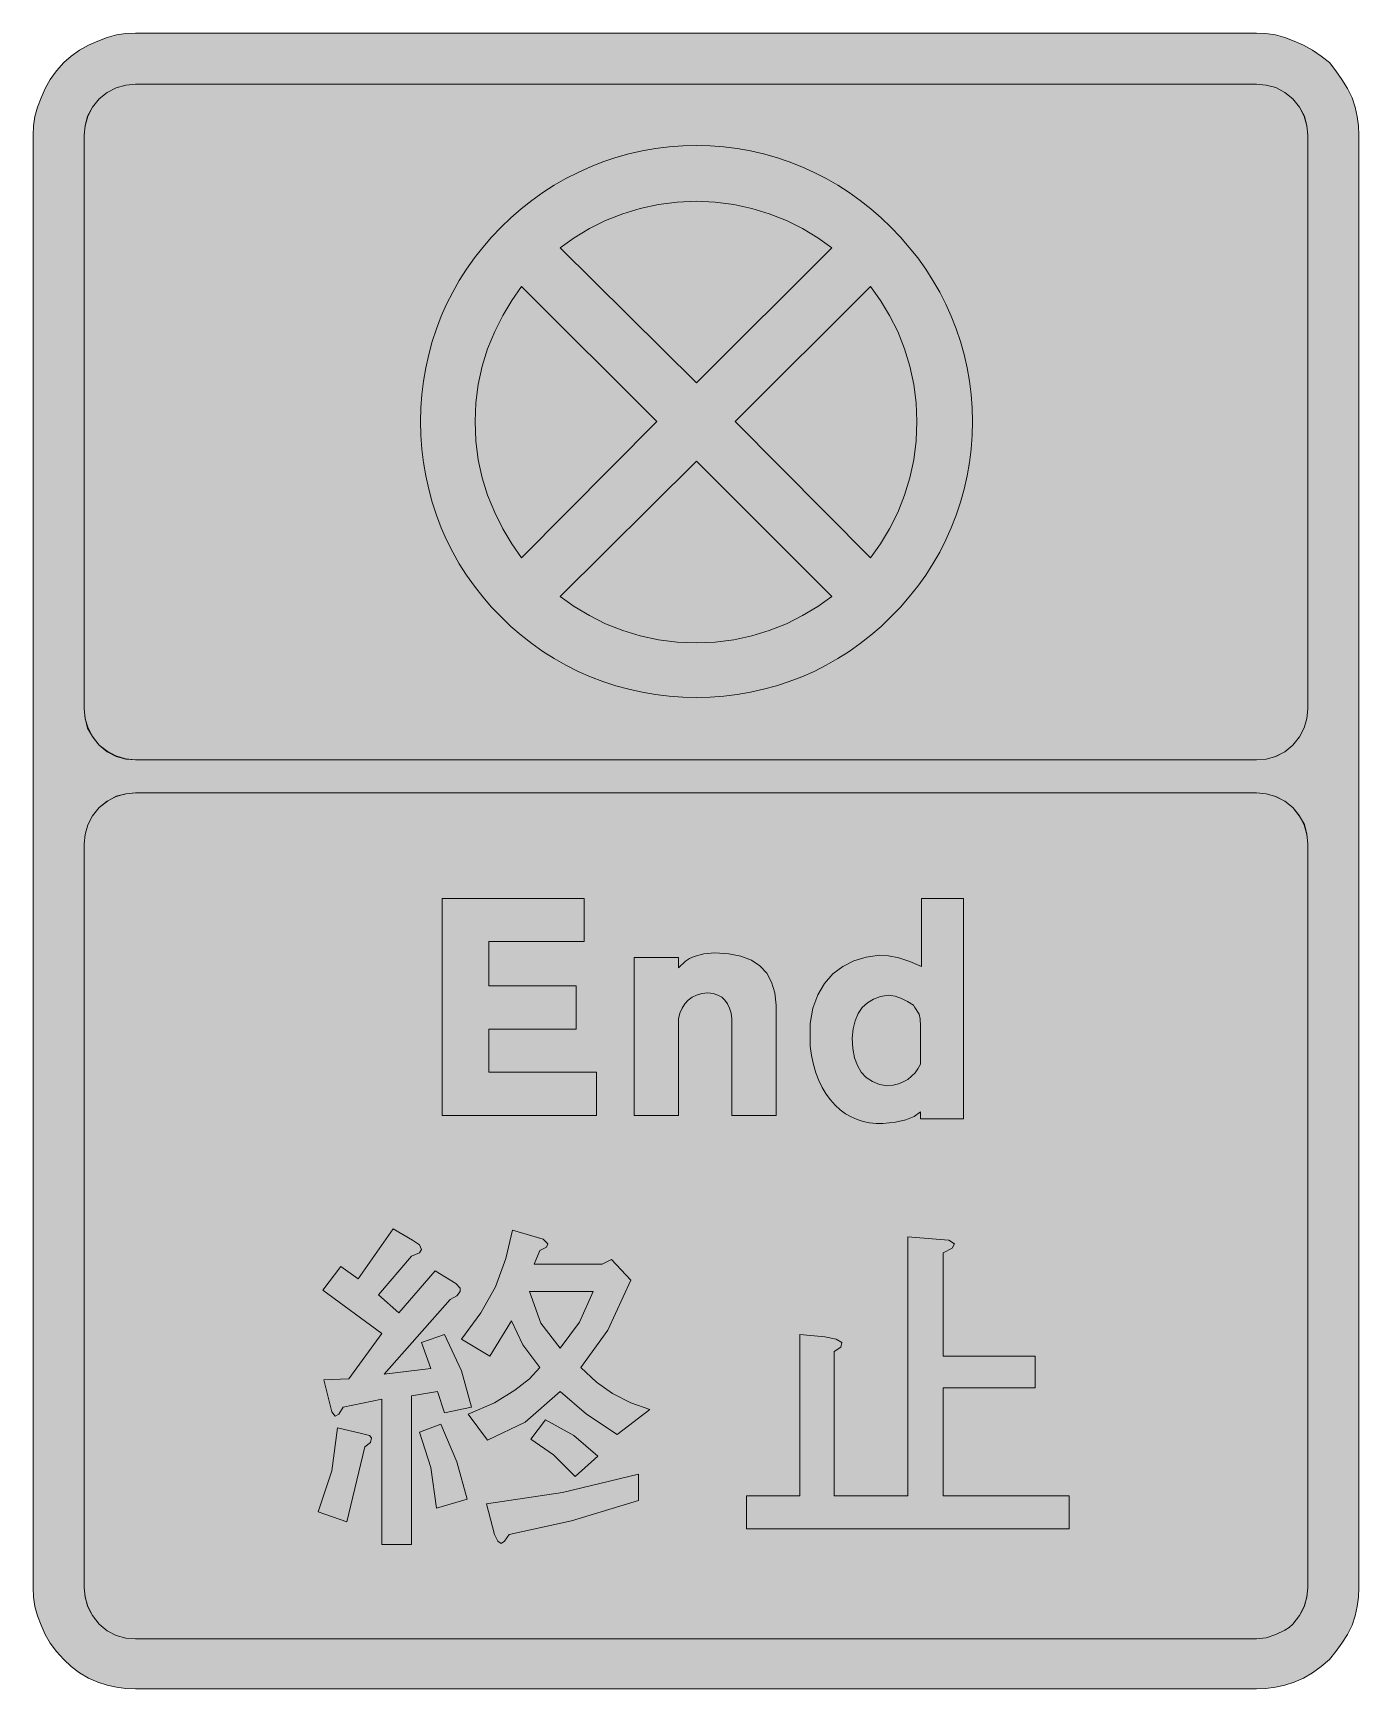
# Model space of a CAD drawing. Header units: metres. Extents: x 180 to 390, y 5 to 267.
import ezdxf

# ---------------------------------------------------------------- set-up
doc = ezdxf.new("R2010")
doc.units = ezdxf.units.M
for name, color, linetype, true_color in [('FILL_BLACK_000000', 7, 'Continuous', 0x000000), ('FILL_BLUE_0000FF', 7, 'Continuous', 0x0000ff), ('FILL_RED_FF0000', 7, 'Continuous', 0xff0000), ('FILL_WHITE_FFFFFF', 7, 'Continuous', 0xffffff), ('FILL_YELLOW_FFFF00', 7, 'Continuous', 0xffff00)]:
    doc.layers.add(name, color=color, linetype=linetype, true_color=true_color)

msp = doc.modelspace()

# ---------------------------------------------------------------- hatches: boundary and pattern name
at = {"layer": 'FILL_BLACK_000000', "true_color": 0x000000}
h = msp.add_hatch(color=7, dxfattribs=at)
h.dxf.hatch_style = 1
h.paths.add_polyline_path([(378.13, 266.44), (379.62, 265.86), (381.1, 265.22), (382.54, 264.42), (383.92, 263.48), (385.2, 262.44), (386.24, 261.16), (387.2, 259.78), (388.06, 258.34), (388.8, 256.86), (389.27, 255.37), (389.61, 253.89), (389.81, 252.4), (389.88, 250.92), (389.88, 20.7), (389.81, 19.21), (389.61, 17.73), (389.27, 16.24), (388.8, 14.76), (388.06, 13.31), (387.2, 11.92), (386.24, 10.61), (385.2, 9.36), (383.92, 8.22), (382.54, 7.22), (381.1, 6.4), (379.62, 5.76), (378.13, 5.29), (376.65, 4.95), (375.16, 4.75), (373.68, 4.68), (196.02, 4.68), (194.53, 4.75), (193.05, 4.95), (191.56, 5.29), (190.08, 5.76), (188.6, 6.4), (187.18, 7.22), (185.85, 8.22), (184.68, 9.36), (183.54, 10.61), (182.54, 11.92), (181.72, 13.31), (181.08, 14.76), (180.5, 16.24), (180.11, 17.73), (179.89, 19.21), (179.82, 20.7), (179.82, 250.92), (179.89, 252.4), (180.11, 253.89), (180.5, 255.37), (181.08, 256.86), (181.72, 258.34), (182.54, 259.78), (183.54, 261.16), (184.68, 262.44), (185.85, 263.48), (187.18, 264.42), (188.6, 265.22), (190.08, 265.86), (191.56, 266.44), (193.05, 266.83), (194.53, 267.05), (196.02, 267.12), (373.68, 267.12), (375.16, 267.05), (376.65, 266.83), (378.13, 266.44)])
h.paths.add_polyline_path([(191.61, 145.39), (190.26, 144.36), (189.21, 143.05), (188.48, 141.61), (188.06, 140.11), (187.92, 138.6), (187.92, 20.7), (188.05, 19.26), (188.46, 17.82), (188.79, 17.04), (189.22, 16.31), (190.26, 14.94), (191.56, 13.89), (193, 13.16), (194.51, 12.74), (196.02, 12.6), (373.68, 12.6), (375.21, 12.76), (376.74, 13.32), (378.16, 13.99), (378.84, 14.43), (379.44, 14.94), (380.49, 16.32), (381.22, 17.75), (381.64, 19.22), (381.78, 20.7), (381.78, 138.6), (381.64, 140.13), (381.24, 141.66), (380.47, 143.01), (379.44, 144.36), (378.13, 145.41), (376.69, 146.14), (375.19, 146.56), (373.68, 146.7), (196.02, 146.7), (194.56, 146.56), (192.96, 146.16), (191.61, 145.39)], flags=16)
h.paths.add_polyline_path([(375.19, 152.06), (376.69, 152.48), (378.13, 153.21), (379.44, 154.26), (380.49, 155.56), (381.22, 157), (381.64, 158.51), (381.78, 160.02), (381.78, 250.92), (381.64, 252.43), (381.22, 253.93), (380.49, 255.37), (379.44, 256.68), (378.16, 257.71), (376.74, 258.48), (375.21, 258.88), (373.68, 259.02), (196.02, 259.02), (194.51, 258.88), (193, 258.46), (191.56, 257.73), (190.26, 256.68), (189.22, 255.4), (188.46, 253.98), (188.05, 252.45), (187.92, 250.92), (187.92, 160.02), (188.08, 158.44), (188.55, 156.94), (189.29, 155.54), (190.26, 154.26), (191.54, 153.29), (192.94, 152.55), (194.44, 152.08), (196.02, 151.92), (373.68, 151.92), (375.19, 152.06)], flags=16)
h = msp.add_hatch(color=7, dxfattribs=at)
h.dxf.hatch_style = 1
h.paths.add_polyline_path([(252, 102.42), (269.1, 102.42), (269.1, 95.58), (244.62, 95.58), (244.62, 129.96), (267.12, 129.96), (267.12, 123.12), (252, 123.12), (252, 116.1), (265.86, 116.1), (265.86, 109.26), (252, 109.26), (252, 102.42)])
h = msp.add_hatch(color=7, dxfattribs=at)
h.dxf.hatch_style = 1
h.paths.add_polyline_path([(327.24, 129.96), (327.24, 95.04), (320.4, 95.04), (320.4, 96.12), (319.42, 95.41), (318.1, 94.88), (316.45, 94.53), (314.46, 94.32), (313.39, 94.31), (312.35, 94.4), (311.34, 94.61), (310.36, 94.92), (309.42, 95.33), (308.52, 95.85), (307.67, 96.47), (306.88, 97.2), (306.14, 98.03), (305.46, 98.95), (304.85, 99.98), (304.31, 101.1), (303.84, 102.32), (303.46, 103.64), (303.15, 105.05), (302.94, 106.56), (302.94, 110.16), (303.38, 112.57), (304.15, 114.68), (305.21, 116.49), (306.54, 117.99), (308.1, 119.19), (309.88, 120.08), (311.82, 120.67), (313.92, 120.96), (315.37, 120.86), (316.98, 120.53), (318.73, 119.97), (320.58, 119.16), (320.58, 129.96), (327.24, 129.96)])
h.paths.add_polyline_path([(320.38, 110.9), (320.22, 111.6), (319.5, 112.68), (319.32, 113.04), (318.37, 113.65), (317.41, 114.12), (316.41, 114.46), (315.36, 114.66), (314.09, 114.43), (312.97, 114.02), (312, 113.43), (311.2, 112.66), (310.55, 111.71), (310.07, 110.58), (309.75, 109.29), (309.6, 107.82), (309.69, 106.17), (309.97, 104.71), (310.42, 103.47), (311.04, 102.42), (311.83, 101.58), (312.79, 100.93), (313.91, 100.5), (315.18, 100.26), (316.09, 100.38), (316.93, 100.59), (317.7, 100.9), (318.4, 101.29), (319.02, 101.78), (319.56, 102.34), (320.02, 102.97), (320.4, 103.68), (320.4, 109.8), (320.38, 110.9)], flags=16)
h = msp.add_hatch(color=7, dxfattribs=at)
h.dxf.hatch_style = 1
h.paths.add_polyline_path([(290.52, 110.34), (290.52, 110.88), (290.4, 111.77), (290.18, 112.56), (289.86, 113.25), (289.44, 113.83), (288.92, 114.3), (288.29, 114.65), (287.57, 114.89), (286.74, 115.02), (285.79, 114.89), (284.95, 114.65), (284.22, 114.3), (283.59, 113.83), (283.07, 113.25), (282.64, 112.56), (282.31, 111.77), (282.06, 110.88), (282.06, 95.58), (275.04, 95.58), (275.04, 120.6), (282.06, 120.6), (282.06, 118.98), (283.18, 120.01), (283.83, 120.45), (284.58, 120.78), (286.07, 121.18), (287.82, 121.32), (290.04, 121.19), (291.97, 120.81), (293.62, 120.17), (294.97, 119.27), (296.05, 118.11), (296.83, 116.69), (297.33, 115), (297.54, 113.04), (297.54, 95.58), (290.52, 95.58), (290.52, 109.98), (290.52, 110.05), (290.52, 110.16), (290.52, 110.34)])
h = msp.add_hatch(color=7, dxfattribs=at)
h.dxf.hatch_style = 1
h.paths.add_polyline_path([(241.02, 75.06), (241.38, 74.34), (241.02, 73.8), (239.76, 73.26), (234.54, 67.14), (237.78, 64.26), (243.54, 70.92), (246.78, 68.94), (247.5, 68.22), (247.5, 67.68), (246.96, 66.96), (245.88, 66.42), (235.44, 54.54), (242.82, 55.44), (241.38, 59.58), (244.98, 60.84), (247.68, 55.08), (249.3, 49.32), (244.98, 48.42), (243.9, 51.84), (239.76, 51.12), (239.76, 27.54), (235.08, 27.54), (235.08, 50.58), (228.96, 49.32), (228.24, 48.24), (227.7, 47.88), (227.16, 48.6), (225.9, 53.64), (229.86, 53.82), (235.08, 61.02), (225.72, 67.86), (228.6, 71.64), (231.3, 69.66), (236.88, 77.58), (239.94, 75.78), (241.02, 75.06)])
h = msp.add_hatch(color=7, dxfattribs=at)
h.dxf.hatch_style = 1
h.paths.add_polyline_path([(261.36, 75.24), (261.18, 74.7), (260.1, 74.16), (259.2, 72), (270, 72), (271.44, 72.72), (274.5, 69.48), (270.9, 61.56), (266.58, 55.62), (269.1, 53.28), (271.62, 51.48), (274.5, 50.04), (277.56, 48.96), (272.34, 45), (267.48, 48.24), (263.34, 51.84), (257.76, 46.98), (251.82, 44.1), (248.76, 48.24), (252.9, 50.04), (256.14, 52.02), (258.48, 53.82), (260.1, 55.62), (257.4, 59.22), (255.6, 63), (252.18, 57.42), (247.68, 60.12), (250.74, 64.26), (253.08, 68.4), (254.7, 72.9), (255.78, 77.4), (258.84, 76.5), (260.64, 75.96), (261.36, 75.24)])
h.paths.add_polyline_path([(263.34, 58.68), (266.4, 62.82), (268.56, 67.68), (258.48, 67.68), (260.28, 62.64), (263.34, 58.68)], flags=16)
h = msp.add_hatch(color=7, dxfattribs=at)
h.dxf.hatch_style = 1
h.paths.add_polyline_path([(324.9, 75.78), (325.8, 75.24), (325.44, 74.52), (324, 73.8), (324, 57.42), (338.58, 57.42), (338.58, 52.38), (324, 52.38), (324, 35.28), (343.98, 35.28), (343.98, 30.06), (292.86, 30.06), (292.86, 35.28), (301.32, 35.28), (301.32, 60.84), (305.28, 60.48), (307.08, 60.12), (307.98, 59.58), (307.8, 58.86), (306.72, 58.14), (306.72, 35.28), (318.42, 35.28), (318.42, 76.32), (322.92, 75.96), (324.9, 75.78)])
h = msp.add_hatch(color=7, dxfattribs=at)
h.dxf.hatch_style = 1
h.paths.add_polyline_path([(265.5, 44.82), (269.28, 41.58), (265.68, 38.34), (262.26, 41.76), (258.66, 44.28), (261, 47.34), (265.5, 44.82)])
h = msp.add_hatch(color=7, dxfattribs=at)
h.dxf.hatch_style = 1
h.paths.add_polyline_path([(233.1, 44.82), (233.46, 44.46), (233.28, 43.74), (232.38, 43.02), (229.5, 31.14), (225, 32.76), (227.16, 39.24), (228.06, 46.08), (231.84, 45.18), (233.1, 44.82)])
h = msp.add_hatch(color=7, dxfattribs=at)
h.dxf.hatch_style = 1
h.paths.add_polyline_path([(246.96, 40.68), (248.58, 34.74), (243.72, 33.3), (242.82, 39.78), (241.02, 45.36), (244.44, 46.62), (246.96, 40.68)])
h = msp.add_hatch(color=7, dxfattribs=at)
h.dxf.hatch_style = 1
h.paths.add_polyline_path([(263.7, 35.82), (275.76, 38.7), (275.76, 34.56), (265.14, 31.32), (255.24, 29.16), (254.52, 28.08), (253.98, 27.72), (253.44, 28.08), (252.9, 29.16), (251.64, 34.02), (263.7, 35.82)])
at = {"layer": 'FILL_BLUE_0000FF', "true_color": 0x0000ff}
h = msp.add_hatch(color=7, dxfattribs=at)
h.dxf.hatch_style = 1
h.paths.add_polyline_path([(265.57, 234.68), (267.95, 236.14), (270.5, 237.43), (273.24, 238.5), (276, 239.34), (278.89, 239.96), (281.87, 240.35), (284.94, 240.48), (287.9, 240.35), (290.84, 239.96), (293.7, 239.34), (296.46, 238.5), (299.2, 237.43), (301.75, 236.14), (304.13, 234.68), (306.36, 233.1), (284.94, 211.68), (263.34, 233.1), (265.57, 234.68)])
h = msp.add_hatch(color=7, dxfattribs=at)
h.dxf.hatch_style = 1
h.paths.add_polyline_path([(278.64, 205.56), (257.22, 183.96), (255.67, 186.19), (254.25, 188.57), (252.97, 191.12), (251.82, 193.86), (250.98, 196.62), (250.36, 199.51), (249.97, 202.49), (249.84, 205.56), (249.97, 208.52), (250.36, 211.45), (250.98, 214.32), (251.82, 217.08), (252.97, 219.82), (254.25, 222.37), (255.67, 224.75), (257.22, 226.98), (278.64, 205.56)])
h = msp.add_hatch(color=7, dxfattribs=at)
h.dxf.hatch_style = 1
h.paths.add_polyline_path([(291.06, 205.56), (312.48, 226.98), (314.06, 224.75), (315.52, 222.37), (316.81, 219.82), (317.88, 217.08), (318.72, 214.32), (319.34, 211.45), (319.73, 208.52), (319.86, 205.56), (319.73, 202.49), (319.34, 199.51), (318.72, 196.62), (317.88, 193.86), (316.81, 191.12), (315.52, 188.57), (314.06, 186.19), (312.48, 183.96), (291.06, 205.56)])
h = msp.add_hatch(color=7, dxfattribs=at)
h.dxf.hatch_style = 1
h.paths.add_polyline_path([(284.94, 199.26), (306.36, 177.84), (304.13, 176.26), (301.75, 174.8), (299.2, 173.51), (296.46, 172.44), (293.7, 171.6), (290.84, 170.98), (287.9, 170.59), (284.94, 170.46), (281.87, 170.59), (278.89, 170.98), (276, 171.6), (273.24, 172.44), (270.5, 173.51), (267.95, 174.8), (265.57, 176.26), (263.34, 177.84), (284.94, 199.26)])
at = {"layer": 'FILL_RED_FF0000', "true_color": 0xff0000}
h = msp.add_hatch(color=7, dxfattribs=at)
h.dxf.hatch_style = 1
h.paths.add_polyline_path([(328.63, 203.37), (328.46, 201.2), (328.19, 199.05), (327.82, 196.93), (327.34, 194.83), (326.76, 192.76), (326.08, 190.72), (325.3, 188.73), (324.43, 186.78), (323.46, 184.87), (322.39, 183.01), (321.24, 181.21), (319.99, 179.46), (318.65, 177.78), (317.23, 176.15), (315.72, 174.6), (314.17, 173.09), (312.54, 171.67), (310.86, 170.35), (309.11, 169.11), (307.31, 167.97), (305.46, 166.92), (303.56, 165.96), (301.61, 165.1), (299.63, 164.34), (297.61, 163.68), (295.55, 163.12), (293.47, 162.65), (291.36, 162.29), (289.24, 162.03), (287.1, 161.87), (284.94, 161.82), (282.75, 161.87), (280.58, 162.03), (278.43, 162.29), (276.31, 162.65), (274.21, 163.12), (272.14, 163.68), (270.1, 164.34), (268.11, 165.1), (266.16, 165.96), (264.25, 166.92), (262.39, 167.97), (260.59, 169.11), (258.84, 170.35), (257.16, 171.67), (255.53, 173.09), (253.98, 174.6), (252.47, 176.15), (251.05, 177.78), (249.73, 179.46), (248.49, 181.21), (247.35, 183.01), (246.3, 184.87), (245.34, 186.78), (244.48, 188.73), (243.72, 190.72), (243.06, 192.76), (242.5, 194.83), (242.03, 196.93), (241.67, 199.05), (241.41, 201.2), (241.25, 203.37), (241.2, 205.56), (241.25, 207.72), (241.41, 209.86), (241.67, 211.98), (242.03, 214.09), (242.5, 216.17), (243.06, 218.23), (243.72, 220.25), (244.48, 222.23), (245.34, 224.18), (246.3, 226.08), (247.35, 227.93), (248.49, 229.73), (249.73, 231.48), (251.05, 233.16), (252.47, 234.79), (253.98, 236.34), (255.53, 237.85), (257.16, 239.27), (258.84, 240.61), (260.59, 241.86), (262.39, 243.01), (264.25, 244.08), (266.16, 245.05), (268.11, 245.92), (270.1, 246.7), (272.14, 247.38), (274.21, 247.96), (276.31, 248.44), (278.43, 248.81), (280.58, 249.08), (282.75, 249.25), (284.94, 249.3), (287.1, 249.25), (289.24, 249.08), (291.36, 248.81), (293.47, 248.44), (295.55, 247.96), (297.61, 247.38), (299.63, 246.7), (301.61, 245.92), (303.56, 245.05), (305.46, 244.08), (307.31, 243.01), (309.11, 241.86), (310.86, 240.61), (312.54, 239.27), (314.17, 237.85), (315.72, 236.34), (317.23, 234.79), (318.65, 233.16), (319.99, 231.48), (321.24, 229.73), (322.39, 227.93), (323.46, 226.08), (324.43, 224.18), (325.3, 222.23), (326.08, 220.25), (326.76, 218.23), (327.34, 216.17), (327.82, 214.09), (328.19, 211.98), (328.46, 209.86), (328.63, 207.72), (328.68, 205.56), (328.63, 203.37)])
at = {"layer": 'FILL_WHITE_FFFFFF', "true_color": 0xffffff}
h = msp.add_hatch(color=7, dxfattribs=at)
h.dxf.hatch_style = 1
h.paths.add_polyline_path([(373.68, 146.7), (375.19, 146.56), (376.7, 146.14), (378.14, 145.41), (379.44, 144.36), (380.49, 143.05), (381.22, 141.61), (381.64, 140.11), (381.78, 138.6), (381.78, 20.7), (381.64, 19.26), (381.24, 17.82), (380.91, 17.04), (380.48, 16.31), (379.44, 14.94), (378.84, 14.43), (378.16, 13.99), (376.74, 13.32), (375.21, 12.76), (373.68, 12.6), (196.02, 12.6), (194.51, 12.74), (193, 13.16), (191.57, 13.89), (190.26, 14.94), (189.21, 16.32), (188.48, 17.75), (188.06, 19.22), (187.92, 20.7), (187.92, 138.6), (188.06, 140.11), (188.48, 141.61), (189.21, 143.05), (190.26, 144.36), (191.57, 145.41), (193, 146.14), (194.51, 146.56), (196.02, 146.7), (373.68, 146.7)])
at = {"layer": 'FILL_YELLOW_FFFF00', "true_color": 0xffff00}
h = msp.add_hatch(color=7, dxfattribs=at)
h.dxf.hatch_style = 1
h.paths.add_polyline_path([(373.68, 259.02), (375.21, 258.88), (376.74, 258.48), (378.16, 257.71), (379.44, 256.68), (380.48, 255.4), (381.24, 253.98), (381.64, 252.45), (381.78, 250.92), (381.78, 160.02), (381.64, 158.51), (381.22, 157), (380.49, 155.56), (379.44, 154.26), (378.16, 153.22), (376.74, 152.46), (375.21, 152.05), (373.68, 151.92), (196.02, 151.92), (194.51, 152.06), (193, 152.48), (191.57, 153.21), (190.26, 154.26), (189.23, 155.61), (188.46, 156.96), (188.06, 158.56), (187.92, 160.02), (187.92, 250.92), (188.06, 252.43), (188.48, 253.93), (189.21, 255.37), (190.26, 256.68), (191.57, 257.73), (193, 258.46), (194.51, 258.88), (196.02, 259.02), (373.68, 259.02)])

# ---------------------------------------------------------------- linework, layer by layer
at = {"layer": 'FILL_BLACK_000000', "lineweight": 0, "true_color": 0x000000}
for points in [[(378.13, 266.44), (379.62, 265.86), (381.1, 265.22), (382.54, 264.42), (383.92, 263.48), (385.2, 262.44), (386.24, 261.16), (387.2, 259.78), (388.06, 258.34), (388.8, 256.86), (389.27, 255.37), (389.61, 253.89), (389.81, 252.4), (389.88, 250.92), (389.88, 20.7), (389.81, 19.21), (389.61, 17.73), (389.27, 16.24), (388.8, 14.76), (388.06, 13.31), (387.2, 11.92), (386.24, 10.61), (385.2, 9.36), (383.92, 8.22), (382.54, 7.22), (381.1, 6.4), (379.62, 5.76), (378.13, 5.29), (376.65, 4.95), (375.16, 4.75), (373.68, 4.68), (196.02, 4.68), (194.53, 4.75), (193.05, 4.95), (191.56, 5.29), (190.08, 5.76), (188.6, 6.4), (187.18, 7.22), (185.85, 8.22), (184.68, 9.36), (183.54, 10.61), (182.54, 11.92), (181.72, 13.31), (181.08, 14.76), (180.5, 16.24), (180.11, 17.73), (179.89, 19.21), (179.82, 20.7), (179.82, 250.92), (179.89, 252.4), (180.11, 253.89), (180.5, 255.37), (181.08, 256.86), (181.72, 258.34), (182.54, 259.78), (183.54, 261.16), (184.68, 262.44), (185.85, 263.48), (187.18, 264.42), (188.6, 265.22), (190.08, 265.86), (191.56, 266.44), (193.05, 266.83), (194.53, 267.05), (196.02, 267.12), (373.68, 267.12), (375.16, 267.05), (376.65, 266.83)], [(375.19, 152.06), (376.69, 152.48), (378.13, 153.21), (379.44, 154.26), (380.49, 155.56), (381.22, 157), (381.64, 158.51), (381.78, 160.02), (381.78, 250.92), (381.64, 252.43), (381.22, 253.93), (380.49, 255.37), (379.44, 256.68), (378.16, 257.71), (376.74, 258.48), (375.21, 258.88), (373.68, 259.02), (196.02, 259.02), (194.51, 258.88), (193, 258.46), (191.56, 257.73), (190.26, 256.68), (189.22, 255.4), (188.46, 253.98), (188.05, 252.45), (187.92, 250.92), (187.92, 160.02), (188.08, 158.44), (188.55, 156.94), (189.29, 155.54), (190.26, 154.26), (191.54, 153.29), (192.94, 152.55), (194.44, 152.08), (196.02, 151.92), (373.68, 151.92)], [(191.61, 145.39), (190.26, 144.36), (189.21, 143.05), (188.48, 141.61), (188.06, 140.11), (187.92, 138.6), (187.92, 20.7), (188.05, 19.26), (188.46, 17.82), (188.79, 17.04), (189.22, 16.31), (190.26, 14.94), (191.56, 13.89), (193, 13.16), (194.51, 12.74), (196.02, 12.6), (373.68, 12.6), (375.21, 12.76), (376.74, 13.32), (378.16, 13.99), (378.84, 14.43), (379.44, 14.94), (380.49, 16.32), (381.22, 17.75), (381.64, 19.22), (381.78, 20.7), (381.78, 138.6), (381.64, 140.13), (381.24, 141.66), (380.47, 143.01), (379.44, 144.36), (378.13, 145.41), (376.69, 146.14), (375.19, 146.56), (373.68, 146.7), (196.02, 146.7), (194.56, 146.56), (192.96, 146.16)], [(252, 102.42), (269.1, 102.42), (269.1, 95.58), (244.62, 95.58), (244.62, 129.96), (267.12, 129.96), (267.12, 123.12), (252, 123.12), (252, 116.1), (265.86, 116.1), (265.86, 109.26), (252, 109.26)], [(327.24, 129.96), (327.24, 95.04), (320.4, 95.04), (320.4, 96.12), (319.42, 95.41), (318.1, 94.88), (316.45, 94.53), (314.46, 94.32), (313.39, 94.31), (312.35, 94.4), (311.34, 94.61), (310.36, 94.92), (309.42, 95.33), (308.52, 95.85), (307.67, 96.47), (306.88, 97.2), (306.14, 98.03), (305.46, 98.95), (304.85, 99.98), (304.31, 101.1), (303.84, 102.32), (303.46, 103.64), (303.15, 105.05), (302.94, 106.56), (302.94, 110.16), (303.38, 112.57), (304.15, 114.68), (305.21, 116.49), (306.54, 117.99), (308.1, 119.19), (309.88, 120.08), (311.82, 120.67), (313.92, 120.96), (315.37, 120.86), (316.98, 120.53), (318.73, 119.97), (320.58, 119.16), (320.58, 129.96)], [(290.52, 110.34), (290.52, 110.88), (290.4, 111.77), (290.18, 112.56), (289.86, 113.25), (289.44, 113.83), (288.92, 114.3), (288.29, 114.65), (287.57, 114.89), (286.74, 115.02), (285.79, 114.89), (284.95, 114.65), (284.22, 114.3), (283.59, 113.83), (283.07, 113.25), (282.64, 112.56), (282.31, 111.77), (282.06, 110.88), (282.06, 95.58), (275.04, 95.58), (275.04, 120.6), (282.06, 120.6), (282.06, 118.98), (283.18, 120.01), (283.83, 120.45), (284.58, 120.78), (286.07, 121.18), (287.82, 121.32), (290.04, 121.19), (291.97, 120.81), (293.62, 120.17), (294.97, 119.27), (296.05, 118.11), (296.83, 116.69), (297.33, 115), (297.54, 113.04), (297.54, 95.58), (290.52, 95.58), (290.52, 109.98), (290.52, 110.05), (290.52, 110.16)], [(320.38, 110.9), (320.22, 111.6), (319.5, 112.68), (319.32, 113.04), (318.37, 113.65), (317.41, 114.12), (316.41, 114.46), (315.36, 114.66), (314.09, 114.43), (312.97, 114.02), (312, 113.43), (311.2, 112.66), (310.55, 111.71), (310.07, 110.58), (309.75, 109.29), (309.6, 107.82), (309.69, 106.17), (309.97, 104.71), (310.42, 103.47), (311.04, 102.42), (311.83, 101.58), (312.79, 100.93), (313.91, 100.5), (315.18, 100.26), (316.09, 100.38), (316.93, 100.59), (317.7, 100.9), (318.4, 101.29), (319.02, 101.78), (319.56, 102.34), (320.02, 102.97), (320.4, 103.68), (320.4, 109.8)], [(241.02, 75.06), (241.38, 74.34), (241.02, 73.8), (239.76, 73.26), (234.54, 67.14), (237.78, 64.26), (243.54, 70.92), (246.78, 68.94), (247.5, 68.22), (247.5, 67.68), (246.96, 66.96), (245.88, 66.42), (235.44, 54.54), (242.82, 55.44), (241.38, 59.58), (244.98, 60.84), (247.68, 55.08), (249.3, 49.32), (244.98, 48.42), (243.9, 51.84), (239.76, 51.12), (239.76, 27.54), (235.08, 27.54), (235.08, 50.58), (228.96, 49.32), (228.24, 48.24), (227.7, 47.88), (227.16, 48.6), (225.9, 53.64), (229.86, 53.82), (235.08, 61.02), (225.72, 67.86), (228.6, 71.64), (231.3, 69.66), (236.88, 77.58), (239.94, 75.78)], [(261.36, 75.24), (261.18, 74.7), (260.1, 74.16), (259.2, 72), (270, 72), (271.44, 72.72), (274.5, 69.48), (270.9, 61.56), (266.58, 55.62), (269.1, 53.28), (271.62, 51.48), (274.5, 50.04), (277.56, 48.96), (272.34, 45), (267.48, 48.24), (263.34, 51.84), (257.76, 46.98), (251.82, 44.1), (248.76, 48.24), (252.9, 50.04), (256.14, 52.02), (258.48, 53.82), (260.1, 55.62), (257.4, 59.22), (255.6, 63), (252.18, 57.42), (247.68, 60.12), (250.74, 64.26), (253.08, 68.4), (254.7, 72.9), (255.78, 77.4), (258.84, 76.5), (260.64, 75.96)], [(324.9, 75.78), (325.8, 75.24), (325.44, 74.52), (324, 73.8), (324, 57.42), (338.58, 57.42), (338.58, 52.38), (324, 52.38), (324, 35.28), (343.98, 35.28), (343.98, 30.06), (292.86, 30.06), (292.86, 35.28), (301.32, 35.28), (301.32, 60.84), (305.28, 60.48), (307.08, 60.12), (307.98, 59.58), (307.8, 58.86), (306.72, 58.14), (306.72, 35.28), (318.42, 35.28), (318.42, 76.32), (322.92, 75.96)], [(263.34, 58.68), (266.4, 62.82), (268.56, 67.68), (258.48, 67.68), (260.28, 62.64)], [(265.5, 44.82), (269.28, 41.58), (265.68, 38.34), (262.26, 41.76), (258.66, 44.28), (261, 47.34)], [(233.1, 44.82), (233.46, 44.46), (233.28, 43.74), (232.38, 43.02), (229.5, 31.14), (225, 32.76), (227.16, 39.24), (228.06, 46.08), (231.84, 45.18)], [(246.96, 40.68), (248.58, 34.74), (243.72, 33.3), (242.82, 39.78), (241.02, 45.36), (244.44, 46.62)], [(263.7, 35.82), (275.76, 38.7), (275.76, 34.56), (265.14, 31.32), (255.24, 29.16), (254.52, 28.08), (253.98, 27.72), (253.44, 28.08), (252.9, 29.16), (251.64, 34.02)]]:
    msp.add_lwpolyline(points, close=True, dxfattribs=at)
at = {"layer": 'FILL_BLUE_0000FF', "lineweight": 0, "true_color": 0x0000ff}
for points in [[(265.57, 234.68), (267.95, 236.14), (270.5, 237.43), (273.24, 238.5), (276, 239.34), (278.89, 239.96), (281.87, 240.35), (284.94, 240.48), (287.9, 240.35), (290.84, 239.96), (293.7, 239.34), (296.46, 238.5), (299.2, 237.43), (301.75, 236.14), (304.13, 234.68), (306.36, 233.1), (284.94, 211.68), (263.34, 233.1)], [(278.64, 205.56), (257.22, 183.96), (255.67, 186.19), (254.25, 188.57), (252.97, 191.12), (251.82, 193.86), (250.98, 196.62), (250.36, 199.51), (249.97, 202.49), (249.84, 205.56), (249.97, 208.52), (250.36, 211.45), (250.98, 214.32), (251.82, 217.08), (252.97, 219.82), (254.25, 222.37), (255.67, 224.75), (257.22, 226.98)], [(291.06, 205.56), (312.48, 226.98), (314.06, 224.75), (315.52, 222.37), (316.81, 219.82), (317.88, 217.08), (318.72, 214.32), (319.34, 211.45), (319.73, 208.52), (319.86, 205.56), (319.73, 202.49), (319.34, 199.51), (318.72, 196.62), (317.88, 193.86), (316.81, 191.12), (315.52, 188.57), (314.06, 186.19), (312.48, 183.96)], [(284.94, 199.26), (306.36, 177.84), (304.13, 176.26), (301.75, 174.8), (299.2, 173.51), (296.46, 172.44), (293.7, 171.6), (290.84, 170.98), (287.9, 170.59), (284.94, 170.46), (281.87, 170.59), (278.89, 170.98), (276, 171.6), (273.24, 172.44), (270.5, 173.51), (267.95, 174.8), (265.57, 176.26), (263.34, 177.84)]]:
    msp.add_lwpolyline(points, close=True, dxfattribs=at)
at = {"layer": 'FILL_RED_FF0000', "lineweight": 0, "true_color": 0xff0000}
msp.add_lwpolyline([(328.63, 203.37), (328.46, 201.2), (328.19, 199.05), (327.82, 196.93), (327.34, 194.83), (326.76, 192.76), (326.08, 190.72), (325.3, 188.73), (324.43, 186.78), (323.46, 184.87), (322.39, 183.01), (321.24, 181.21), (319.99, 179.46), (318.65, 177.78), (317.23, 176.15), (315.72, 174.6), (314.17, 173.09), (312.54, 171.67), (310.86, 170.35), (309.11, 169.11), (307.31, 167.97), (305.46, 166.92), (303.56, 165.96), (301.61, 165.1), (299.63, 164.34), (297.61, 163.68), (295.55, 163.12), (293.47, 162.65), (291.36, 162.29), (289.24, 162.03), (287.1, 161.87), (284.94, 161.82), (282.75, 161.87), (280.58, 162.03), (278.43, 162.29), (276.31, 162.65), (274.21, 163.12), (272.14, 163.68), (270.1, 164.34), (268.11, 165.1), (266.16, 165.96), (264.25, 166.92), (262.39, 167.97), (260.59, 169.11), (258.84, 170.35), (257.16, 171.67), (255.53, 173.09), (253.98, 174.6), (252.47, 176.15), (251.05, 177.78), (249.73, 179.46), (248.49, 181.21), (247.35, 183.01), (246.3, 184.87), (245.34, 186.78), (244.48, 188.73), (243.72, 190.72), (243.06, 192.76), (242.5, 194.83), (242.03, 196.93), (241.67, 199.05), (241.41, 201.2), (241.25, 203.37), (241.2, 205.56), (241.25, 207.72), (241.41, 209.86), (241.67, 211.98), (242.03, 214.09), (242.5, 216.17), (243.06, 218.23), (243.72, 220.25), (244.48, 222.23), (245.34, 224.18), (246.3, 226.08), (247.35, 227.93), (248.49, 229.73), (249.73, 231.48), (251.05, 233.16), (252.47, 234.79), (253.98, 236.34), (255.53, 237.85), (257.16, 239.27), (258.84, 240.61), (260.59, 241.86), (262.39, 243.01), (264.25, 244.08), (266.16, 245.05), (268.11, 245.92), (270.1, 246.7), (272.14, 247.38), (274.21, 247.96), (276.31, 248.44), (278.43, 248.81), (280.58, 249.08), (282.75, 249.25), (284.94, 249.3), (287.1, 249.25), (289.24, 249.08), (291.36, 248.81), (293.47, 248.44), (295.55, 247.96), (297.61, 247.38), (299.63, 246.7), (301.61, 245.92), (303.56, 245.05), (305.46, 244.08), (307.31, 243.01), (309.11, 241.86), (310.86, 240.61), (312.54, 239.27), (314.17, 237.85), (315.72, 236.34), (317.23, 234.79), (318.65, 233.16), (319.99, 231.48), (321.24, 229.73), (322.39, 227.93), (323.46, 226.08), (324.43, 224.18), (325.3, 222.23), (326.08, 220.25), (326.76, 218.23), (327.34, 216.17), (327.82, 214.09), (328.19, 211.98), (328.46, 209.86), (328.63, 207.72), (328.68, 205.56)], close=True, dxfattribs=at)
at = {"layer": 'FILL_WHITE_FFFFFF', "lineweight": 0, "true_color": 0xffffff}
msp.add_lwpolyline([(373.68, 146.7), (375.19, 146.56), (376.7, 146.14), (378.14, 145.41), (379.44, 144.36), (380.49, 143.05), (381.22, 141.61), (381.64, 140.11), (381.78, 138.6), (381.78, 20.7), (381.64, 19.26), (381.24, 17.82), (380.91, 17.04), (380.48, 16.31), (379.44, 14.94), (378.84, 14.43), (378.16, 13.99), (376.74, 13.32), (375.21, 12.76), (373.68, 12.6), (196.02, 12.6), (194.51, 12.74), (193, 13.16), (191.57, 13.89), (190.26, 14.94), (189.21, 16.32), (188.48, 17.75), (188.06, 19.22), (187.92, 20.7), (187.92, 138.6), (188.06, 140.11), (188.48, 141.61), (189.21, 143.05), (190.26, 144.36), (191.57, 145.41), (193, 146.14), (194.51, 146.56), (196.02, 146.7)], close=True, dxfattribs=at)
at = {"layer": 'FILL_YELLOW_FFFF00', "lineweight": 0, "true_color": 0xffff00}
msp.add_lwpolyline([(373.68, 259.02), (375.21, 258.88), (376.74, 258.48), (378.16, 257.71), (379.44, 256.68), (380.48, 255.4), (381.24, 253.98), (381.64, 252.45), (381.78, 250.92), (381.78, 160.02), (381.64, 158.51), (381.22, 157), (380.49, 155.56), (379.44, 154.26), (378.16, 153.22), (376.74, 152.46), (375.21, 152.05), (373.68, 151.92), (196.02, 151.92), (194.51, 152.06), (193, 152.48), (191.57, 153.21), (190.26, 154.26), (189.23, 155.61), (188.46, 156.96), (188.06, 158.56), (187.92, 160.02), (187.92, 250.92), (188.06, 252.43), (188.48, 253.93), (189.21, 255.37), (190.26, 256.68), (191.57, 257.73), (193, 258.46), (194.51, 258.88), (196.02, 259.02)], close=True, dxfattribs=at)

doc.saveas('drawing.dxf')
